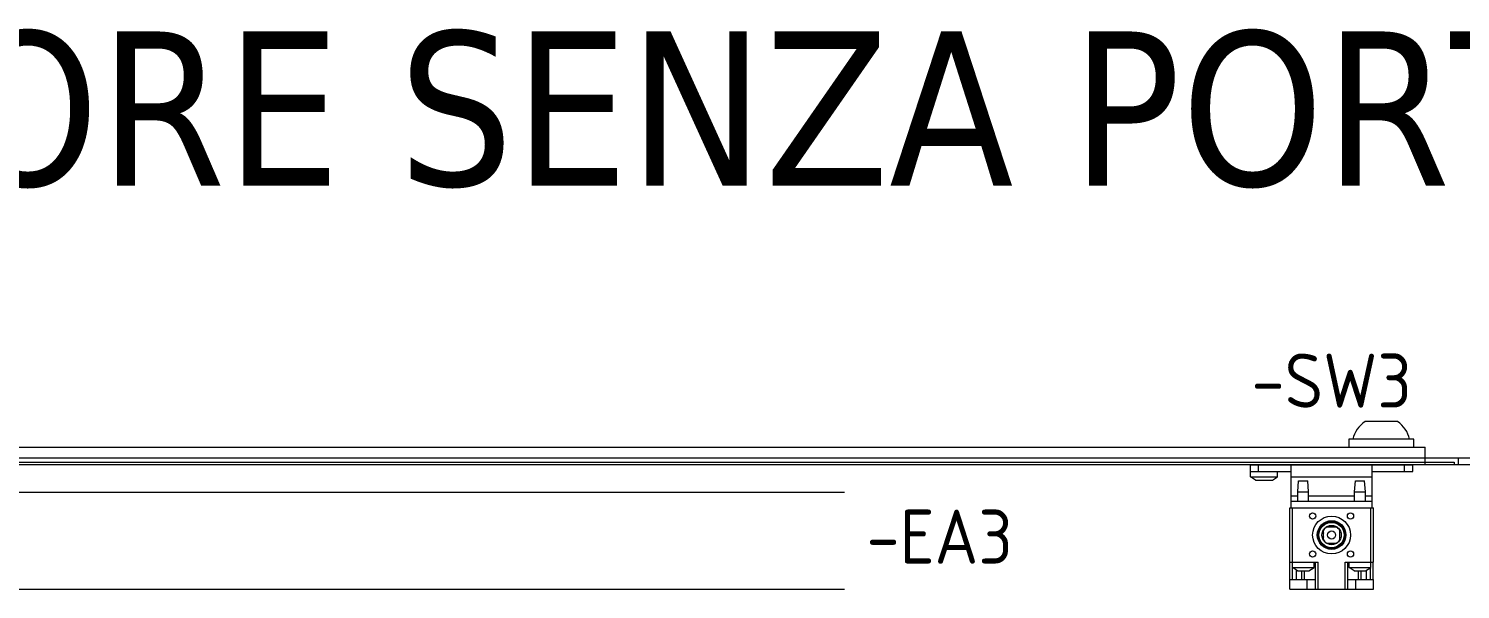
# Model space of a CAD drawing. Header units: millimetres. Extents: x 1880 to 4113, y 771 to 2990.
# Drawn here: x 2410 to 2939, y 2782 to 2990 of the extents above; entities that cross this region are included whole.
import ezdxf
from ezdxf.enums import TextEntityAlignment as Align

# ---------------------------------------------------------------- set-up
doc = ezdxf.new("R2010")
doc.units = ezdxf.units.MM
doc.layers.add('000-PI-Oprema', color=30, linetype='Continuous', lineweight=5)
doc.layers.add('0_1', color=7, linetype='Continuous', lineweight=0)
doc.layers.add('000-PI-ORMAR', color=2, linetype='Continuous')
doc.layers.add('000-PI_TEXT', color=7, linetype='Continuous')
doc.styles.add('PI0', font='isocpeur.ttf', dxfattribs={"width": 0.9})
doc.styles.add('Tahoma', font='tahoma.ttf')

msp = doc.modelspace()

# ---------------------------------------------------------------- linework, layer by layer
at = {"layer": '000-PI-Oprema', "color": 0, "linetype": 'ByBlock', "lineweight": 0}
for p, q in [((2861.82, 2828.22), (2921.82, 2828.22)), ((2861.82, 2823.72), (2861.82, 2828.22)), ((2864.82, 2825.72), (2864.82, 2828.22)), ((2876.82, 2812.22), (2876.82, 2828.22)), ((2906.82, 2812.22), (2906.82, 2828.22)), ((2918.82, 2825.72), (2918.82, 2828.22)), ((2921.82, 2825.72), (2921.82, 2828.22)), ((2861.82, 2825.72), (2864.82, 2825.72)), ((2863.72, 2822.47), (2861.82, 2823.72)), ((2861.82, 2823.72), (2871.82, 2823.72)), ((2863.72, 2822.47), (2869.92, 2822.47)), ((2864.82, 2825.72), (2876.82, 2825.72)), ((2869.92, 2822.47), (2871.82, 2823.72)), ((2871.82, 2823.72), (2871.82, 2825.72)), ((2876.82, 2823.72), (2906.82, 2823.72)), ((2906.82, 2825.72), (2921.82, 2825.72)), ((2879.32, 2818.22), (2879.62, 2822.22)), ((2879.32, 2818.22), (2883.32, 2818.22)), ((2879.32, 2814.72), (2879.32, 2818.22)), ((2879.62, 2822.22), (2883.02, 2822.22)), ((2883.32, 2818.22), (2883.02, 2822.22)), ((2883.32, 2814.72), (2883.32, 2818.22)), ((2900.32, 2818.22), (2900.62, 2822.22)), ((2900.32, 2818.22), (2904.32, 2818.22)), ((2900.32, 2814.72), (2900.32, 2818.22)), ((2900.62, 2822.22), (2904.02, 2822.22)), ((2904.32, 2818.22), (2904.02, 2822.22)), ((2904.32, 2814.72), (2904.32, 2818.22)), ((2876.32, 2812.22), (2907.32, 2812.22)), ((2876.32, 2792.22), (2876.32, 2812.22)), ((2876.82, 2816.72), (2879.32, 2816.72)), ((2876.82, 2814.72), (2906.82, 2814.72)), ((2877.32, 2790.22), (2877.32, 2812.22)), ((2883.32, 2816.72), (2900.32, 2816.72)), ((2904.32, 2816.72), (2906.82, 2816.72)), ((2906.32, 2790.22), (2906.32, 2812.22)), ((2907.32, 2792.22), (2907.32, 2812.22)), ((2888.82, 2800.42), (2888.82, 2804.02)), ((2890.02, 2805.22), (2893.62, 2805.22)), ((2894.82, 2800.42), (2894.82, 2804.02)), ((2890.02, 2799.22), (2893.62, 2799.22)), ((2876.32, 2792.22), (2886.82, 2792.22)), ((2876.42, 2785.73), (2876.42, 2792.22)), ((2885.32, 2790.22), (2885.32, 2792.22)), ((2885.82, 2782.22), (2885.82, 2792.22)), ((2886.82, 2782.22), (2886.82, 2792.22)), ((2896.82, 2792.22), (2906.32, 2792.22)), ((2896.82, 2782.22), (2896.82, 2792.22)), ((2897.82, 2782.22), (2897.82, 2792.22)), ((2898.32, 2790.22), (2898.32, 2792.22)), ((2900.67, 2792.22), (2904.97, 2792.22)), ((2906.32, 2792.22), (2907.32, 2792.22)), ((2907.22, 2785.73), (2907.22, 2792.22)), ((2876.33, 2785.73), (2882.83, 2785.73)), ((2876.33, 2782.23), (2876.33, 2785.73)), ((2879.22, 2788.97), (2877.32, 2790.22)), ((2877.32, 2790.22), (2885.32, 2790.22)), ((2877.42, 2785.73), (2877.42, 2790.15)), ((2878.89, 2785.73), (2878.89, 2789.19)), ((2879.22, 2788.97), (2883.42, 2788.97)), ((2880.82, 2785.73), (2880.82, 2788.97)), ((2881.82, 2785.73), (2881.82, 2788.97)), ((2882.83, 2785.73), (2885.79, 2785.73)), ((2882.83, 2782.23), (2882.83, 2785.73)), ((2883.42, 2788.97), (2885.32, 2790.22)), ((2885.79, 2785.72), (2885.79, 2785.73)), ((2885.79, 2785.72), (2885.82, 2785.72)), ((2897.82, 2785.72), (2897.85, 2785.72)), ((2897.85, 2785.73), (2907.31, 2785.73)), ((2897.85, 2785.72), (2897.85, 2785.73)), ((2900.22, 2788.97), (2898.32, 2790.22)), ((2898.32, 2790.22), (2906.32, 2790.22)), ((2900.22, 2788.97), (2904.42, 2788.97)), ((2900.81, 2782.23), (2900.81, 2785.73)), ((2901.82, 2785.73), (2901.82, 2788.97)), ((2902.82, 2785.73), (2902.82, 2788.97)), ((2904.42, 2788.97), (2906.32, 2790.22)), ((2904.76, 2785.73), (2904.76, 2789.19)), ((2906.22, 2785.73), (2906.22, 2790.15)), ((2907.31, 2782.23), (2907.31, 2785.73)), ((2876.33, 2782.23), (2882.83, 2782.23)), ((2876.42, 2782.22), (2876.42, 2782.23)), ((2876.42, 2782.22), (2885.82, 2782.22)), ((2882.83, 2782.23), (2885.82, 2782.23)), ((2885.82, 2782.22), (2886.82, 2782.22)), ((2886.82, 2782.22), (2896.82, 2782.22)), ((2896.82, 2782.22), (2897.82, 2782.22)), ((2897.82, 2782.23), (2907.31, 2782.23)), ((2897.82, 2782.22), (2907.22, 2782.22)), ((2907.22, 2782.22), (2907.22, 2782.23))]:
    msp.add_line(p, q, dxfattribs=at)
at = {"layer": '000-PI-Oprema', "color": 0, "linetype": 'ByBlock', "lineweight": 0, "ltscale": 0.25}
for p, q in [((2173.7, 2818.12), (2711.7, 2818.12)), ((2711.7, 2782.12), (2173.7, 2782.12))]:
    msp.add_line(p, q, dxfattribs=at)
at = {"layer": '000-PI-Oprema', "color": 0, "linetype": 'ByBlock', "lineweight": 0}
for centre, radius in [((2884.82, 2809.22), 1.15), ((2891.82, 2802.22), 7), ((2891.82, 2802.22), 5.3), ((2891.82, 2802.22), 5.1), ((2891.82, 2802.22), 4.8), ((2891.82, 2802.22), 4.68), ((2898.82, 2809.22), 1.15), ((2891.82, 2802.22), 3.58), ((2891.82, 2802.22), 1.5), ((2884.82, 2795.22), 1.15), ((2898.82, 2795.22), 1.15)]:
    msp.add_circle(centre, radius, dxfattribs=at)
for radius, start, end in [(3.1, 165.3772, 194.6228), (3.5, 121.0027, 148.9973), (3.1, 90, 104.6226), (3.1, 75.3774, 90), (3.5, 31.0027, 58.9973), (3.1, 345.3774, 14.6226), (3.5, 211.0027, 238.9973), (3.1, 255.3772, 284.6228), (3.5, 301.0027, 328.9973)]:
    msp.add_arc((2891.82, 2802.22), radius, start, end, dxfattribs=at)
at = {"layer": '000-PI-ORMAR', "color": 0, "linetype": 'ByBlock', "lineweight": 0}
for p, q in [((2916.2, 2844.22), (2904.2, 2844.22)), ((1958.95, 2834.72), (2926.45, 2834.72)), ((2922.2, 2837.62), (2898.2, 2837.62)), ((2898.2, 2837.62), (2898.2, 2834.72)), ((2922.2, 2834.72), (2922.2, 2837.62)), ((2926.45, 2828.22), (2926.45, 2834.72)), ((2442.97, 2828.22), (1946.88, 2828.22)), ((1958.95, 2830.72), (2445.35, 2830.72)), ((1958.95, 2829.22), (2442.97, 2829.22)), ((2442.97, 2829.22), (2926.45, 2829.22)), ((2938.7, 2828.22), (2442.97, 2828.22)), ((2445.35, 2830.72), (2926.45, 2830.72)), ((2926.45, 2830.72), (2938.7, 2830.72)), ((2926.45, 2829.22), (2937.2, 2829.22)), ((2937.2, 2829.22), (2937.2, 2828.22)), ((2938.7, 2828.22), (2938.7, 2830.72)), ((2938.7, 2830.72), (2950.95, 2830.72)), ((3434.97, 2828.22), (2938.7, 2828.22))]:
    msp.add_line(p, q, dxfattribs=at)
for centre, start, end in [((2910.59, 2835.03), 124.8208, 166.6054), ((2909.8, 2835.03), 13.3946, 55.1792)]:
    msp.add_arc(centre, 11.2, start, end, dxfattribs=at)

# ---------------------------------------------------------------- texts
at = {"layer": '000-PI_TEXT', "color": 0, "linetype": 'ByBlock', "lineweight": 0, "style": 'PI0', "width": 0.9}
for s, p in [('-SW3', (2891.82, 2859.37)), ('-EA3', (2746.83, 2801.62))]:
    msp.add_text(s, height=20, dxfattribs=at).set_placement(p, align=Align.MIDDLE)
at = {"layer": '0_1', "color": 0, "linetype": 'ByBlock', "lineweight": 0, "style": 'Tahoma'}
msp.add_text('VISTA POSTERIORE SENZA PORTE /   REAR VIEW WITHOUT DOORS', height=57, dxfattribs=at).set_placement((2998.22, 2960), align=Align.MIDDLE_CENTER)

doc.saveas('drawing.dxf')
